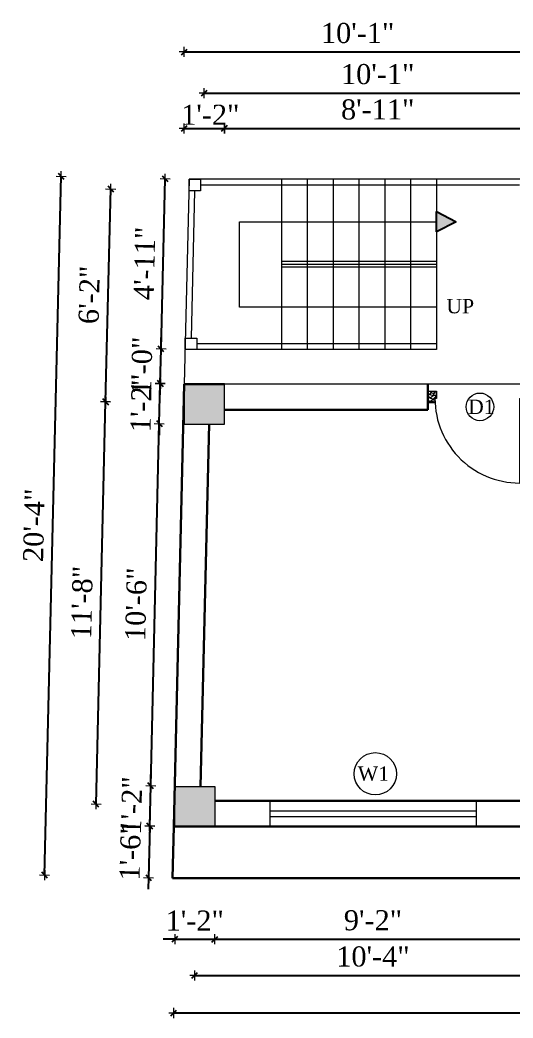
# Model space of a CAD drawing. Header units: inches. Extents: x 151827 to 346502, y -56182 to -23217.
# Drawn here: x 159814.1 to 159986, y -26676.8 to -26328.9 of the extents above; entities that cross this region are included whole.
import ezdxf

# ---------------------------------------------------------------- set-up
doc = ezdxf.new("R2010")
doc.units = ezdxf.units.IN
doc.header["$LTSCALE"] = 5
doc.header["$MEASUREMENT"] = 0
for name, color, linetype, lineweight in [('A-WALL', 7, 'Continuous', 9), ('Dimension', 7, 'Continuous', 18), ('DOOR', 62, 'Continuous', 0), ('Dw', 2, 'Continuous', 18)]:
    doc.layers.add(name, color=color, linetype=linetype, lineweight=lineweight)
doc.layers.add('dim line', color=7, linetype='Continuous', lineweight=15, true_color=0xfab2b2)
doc.layers.add('TEXT', color=6, linetype='Continuous')
doc.layers.add('WALL', color=7, linetype='Continuous')
doc.styles.add('ordinary', font='times.ttf')
doc.dimstyles.new('Copy of 96', dxfattribs={"dimtxt": 7, "dimasz": 4, "dimexe": 0.5, "dimexo": 0.5, "dimgap": 3, "dimtad": 1, "dimdec": 1, "dimzin": 11, "dimdsep": 46, "dimlunit": 4, "dimtxsty": 'ordinary', "dimblk": 'OBLIQUE', "dimcen": 0.09, "dimse1": 1, "dimse2": 1, "dimclrt": 6, "dimazin": 0, "dimtfac": 1, "dimtdec": 1, "dimtix": 1, "dimtmove": 2, "dimatfit": 3, "dimldrblk": 'leader', "dimfxl": 0.5, "dimfxlon": 1, "dimtolj": 1, "dimtzin": 0, "dimarcsym": 0})

# ---------------------------------------------------------------- blocks, each defined once
blk = doc.blocks.new('oblique')
at = {"color": 0, "lineweight": -2}
blk.add_line((0.25, 0.25), (-0.25, -0.25), dxfattribs=at)
at = {"layer": 'dim line', "lineweight": 9}
for p, q in [((-0.4375, 0), (0.4375, 0)), ((0, 0.4375), (0, -0.4375))]:
    blk.add_line(p, q, dxfattribs=at)
blk = doc.blocks.new('*D701')
at = {"layer": 'A-WALL', "color": 0, "lineweight": -2, "ltscale": 50, "transparency": 16777216}
blk.add_line((159871.36, -26366.67), (159885.36, -26366.67), dxfattribs=at)
at = {"layer": 'Defpoints', "color": 0, "ltscale": 50, "transparency": 16777216}
for p in [(159885.36, -26366.67), (159871.36, -26455.78), (159885.36, -26455.78)]:
    blk.add_point(p, dxfattribs=at)
at = {"layer": 'A-WALL', "color": 0, "lineweight": -2, "ltscale": 50, "transparency": 16777216, "xscale": 4, "yscale": 4, "zscale": 4, "rotation": 180}
blk.add_blockref('oblique', (159871.36, -26366.67), dxfattribs=at)
at = {"layer": 'A-WALL', "color": 0, "lineweight": -2, "ltscale": 50, "transparency": 16777216, "xscale": 4, "yscale": 4, "zscale": 4}
blk.add_blockref('oblique', (159885.36, -26366.67), dxfattribs=at)
at = {"layer": 'A-WALL', "color": 6, "ltscale": 50, "transparency": 16777216, "insert": (159880.45, -26361.92), "char_height": 7, "attachment_point": 5, "style": 'ordinary'}
blk.add_mtext('\\A1;1\'-2"', dxfattribs=at)
blk = doc.blocks.new('_OBLIQUE')
at = {"color": 0, "linetype": 'ByBlock'}
blk.add_line((-0.5, -0.5), (0.5, 0.5), dxfattribs=at)
blk = doc.blocks.new('leader')
at = {"layer": 'Dimension'}
for p, q in [((0, -4.328), (0, 4.328)), ((-4.424, 0), (4.424, 0))]:
    blk.add_line(p, q, dxfattribs=at)
blk = doc.blocks.new('*D702')
at = {"layer": 'A-WALL', "color": 0, "lineweight": -2, "ltscale": 5, "transparency": 16777216}
blk.add_line((159885.36, -26366.67), (159992.24, -26366.67), dxfattribs=at)
at = {"layer": 'Defpoints', "color": 0, "ltscale": 5, "transparency": 16777216}
for p in [(159992.24, -26366.67), (159992.24, -26384.4), (159885.36, -26455.78)]:
    blk.add_point(p, dxfattribs=at)
at = {"layer": 'A-WALL', "color": 0, "lineweight": -2, "ltscale": 5, "transparency": 16777216, "xscale": 4, "yscale": 4, "zscale": 4, "rotation": 180}
blk.add_blockref('oblique', (159885.36, -26366.67), dxfattribs=at)
at = {"layer": 'A-WALL', "color": 0, "lineweight": -2, "ltscale": 5, "transparency": 16777216, "xscale": 4, "yscale": 4, "zscale": 4}
blk.add_blockref('oblique', (159992.24, -26366.67), dxfattribs=at)
at = {"layer": 'A-WALL', "color": 6, "ltscale": 5, "transparency": 16777216, "insert": (159938.8, -26360.11), "char_height": 7, "attachment_point": 5, "style": 'ordinary'}
blk.add_mtext('\\A1;8\'-11"', dxfattribs=at)
blk = doc.blocks.new('*D709')
at = {"layer": 'A-WALL', "color": 0, "lineweight": -2, "ltscale": 5, "transparency": 16777216}
blk.add_line((159878.36, -26354.35), (159999.24, -26354.35), dxfattribs=at)
at = {"layer": 'Defpoints', "color": 0, "ltscale": 5, "transparency": 16777216}
for p in [(159999.24, -26354.35), (159878.36, -26462.78), (159999.24, -26462.78)]:
    blk.add_point(p, dxfattribs=at)
at = {"layer": 'A-WALL', "color": 0, "lineweight": -2, "ltscale": 5, "transparency": 16777216, "xscale": 4, "yscale": 4, "zscale": 4, "rotation": 180}
blk.add_blockref('oblique', (159878.36, -26354.35), dxfattribs=at)
at = {"layer": 'A-WALL', "color": 0, "lineweight": -2, "ltscale": 5, "transparency": 16777216, "xscale": 4, "yscale": 4, "zscale": 4}
blk.add_blockref('oblique', (159999.24, -26354.35), dxfattribs=at)
at = {"layer": 'A-WALL', "color": 6, "ltscale": 5, "transparency": 16777216, "insert": (159938.8, -26347.79), "char_height": 7, "attachment_point": 5, "style": 'ordinary'}
blk.add_mtext('\\A1;10\'-1"', dxfattribs=at)
blk = doc.blocks.new('*D712')
at = {"layer": 'A-WALL', "color": 0, "lineweight": -2, "ltscale": 5, "transparency": 16777216}
blk.add_line((159871.36, -26340.02), (159992.24, -26340.02), dxfattribs=at)
at = {"layer": 'Defpoints', "color": 0, "ltscale": 5, "transparency": 16777216}
for p in [(159992.24, -26340.02), (159992.24, -26384.4), (159871.36, -26455.78)]:
    blk.add_point(p, dxfattribs=at)
at = {"layer": 'A-WALL', "color": 0, "lineweight": -2, "ltscale": 5, "transparency": 16777216, "xscale": 4, "yscale": 4, "zscale": 4, "rotation": 180}
blk.add_blockref('oblique', (159871.36, -26340.02), dxfattribs=at)
at = {"layer": 'A-WALL', "color": 0, "lineweight": -2, "ltscale": 5, "transparency": 16777216, "xscale": 4, "yscale": 4, "zscale": 4}
blk.add_blockref('oblique', (159992.24, -26340.02), dxfattribs=at)
at = {"layer": 'A-WALL', "color": 6, "ltscale": 5, "transparency": 16777216, "insert": (159931.8, -26333.46), "char_height": 7, "attachment_point": 5, "style": 'ordinary'}
blk.add_mtext('\\A1;10\'-1"', dxfattribs=at)
blk = doc.blocks.new('*D716')
at = {"layer": 'A-WALL', "color": 0, "lineweight": -2, "ltscale": 50, "transparency": 16777216}
for p, q in [((159868.03, -26649.31), (159864.03, -26649.31)), ((159868.03, -26649.31), (159882.03, -26649.31)), ((159882.03, -26649.31), (159886.03, -26649.31))]:
    blk.add_line(p, q, dxfattribs=at)
at = {"layer": 'Defpoints', "color": 0, "ltscale": 50, "transparency": 16777216}
for p in [(159868.03, -26610.06), (159882.03, -26610.06), (159882.03, -26649.31)]:
    blk.add_point(p, dxfattribs=at)
at = {"layer": 'A-WALL', "color": 0, "lineweight": -2, "ltscale": 50, "transparency": 16777216, "xscale": 4, "yscale": 4, "zscale": 4}
blk.add_blockref('oblique', (159868.03, -26649.31), dxfattribs=at)
at = {"layer": 'A-WALL', "color": 0, "lineweight": -2, "ltscale": 50, "transparency": 16777216, "xscale": 4, "yscale": 4, "zscale": 4, "rotation": 180}
blk.add_blockref('oblique', (159882.03, -26649.31), dxfattribs=at)
at = {"layer": 'A-WALL', "color": 6, "ltscale": 50, "transparency": 16777216, "insert": (159875.03, -26642.81), "char_height": 7, "attachment_point": 5, "style": 'ordinary'}
blk.add_mtext('\\A1;1\'-2"', dxfattribs=at)
blk = doc.blocks.new('*D717')
at = {"layer": 'A-WALL', "color": 0, "lineweight": -2, "ltscale": 5, "transparency": 16777216}
blk.add_line((159882.03, -26649.31), (159992.24, -26649.31), dxfattribs=at)
at = {"layer": 'Defpoints', "color": 0, "ltscale": 5, "transparency": 16777216}
for p in [(159882.03, -26610.06), (159992.24, -26610.06), (159992.24, -26649.31)]:
    blk.add_point(p, dxfattribs=at)
at = {"layer": 'A-WALL', "color": 0, "lineweight": -2, "ltscale": 5, "transparency": 16777216, "xscale": 4, "yscale": 4, "zscale": 4, "rotation": 180}
blk.add_blockref('oblique', (159882.03, -26649.31), dxfattribs=at)
at = {"layer": 'A-WALL', "color": 0, "lineweight": -2, "ltscale": 5, "transparency": 16777216, "xscale": 4, "yscale": 4, "zscale": 4}
blk.add_blockref('oblique', (159992.24, -26649.31), dxfattribs=at)
at = {"layer": 'A-WALL', "color": 6, "ltscale": 5, "transparency": 16777216, "insert": (159937.14, -26642.74), "char_height": 7, "attachment_point": 5, "style": 'ordinary'}
blk.add_mtext('\\A1;9\'-2"', dxfattribs=at)
blk = doc.blocks.new('*D726')
at = {"layer": 'A-WALL', "color": 0, "lineweight": -2, "ltscale": 5, "transparency": 16777216}
blk.add_line((159875.03, -26661.93), (159999.24, -26661.93), dxfattribs=at)
at = {"layer": 'Defpoints', "color": 0, "ltscale": 5, "transparency": 16777216}
for p in [(159875.03, -26603.06), (159999.24, -26603.06), (159999.24, -26661.93)]:
    blk.add_point(p, dxfattribs=at)
at = {"layer": 'A-WALL', "color": 0, "lineweight": -2, "ltscale": 5, "transparency": 16777216, "xscale": 4, "yscale": 4, "zscale": 4, "rotation": 180}
blk.add_blockref('oblique', (159875.03, -26661.93), dxfattribs=at)
at = {"layer": 'A-WALL', "color": 0, "lineweight": -2, "ltscale": 5, "transparency": 16777216, "xscale": 4, "yscale": 4, "zscale": 4}
blk.add_blockref('oblique', (159999.24, -26661.93), dxfattribs=at)
at = {"layer": 'A-WALL', "color": 6, "ltscale": 5, "transparency": 16777216, "insert": (159937.14, -26655.37), "char_height": 7, "attachment_point": 5, "style": 'ordinary'}
blk.add_mtext('\\A1;10\'-4"', dxfattribs=at)
blk = doc.blocks.new('*D730')
at = {"layer": 'A-WALL', "color": 0, "lineweight": -2, "ltscale": 5, "transparency": 16777216}
blk.add_line((160234.5, -26675.03), (159867.7, -26675.03), dxfattribs=at)
at = {"layer": 'Defpoints', "color": 0, "ltscale": 5, "transparency": 16777216}
for p in [(159867.7, -26610.06), (160234.5, -26610.06), (159867.7, -26675.03)]:
    blk.add_point(p, dxfattribs=at)
at = {"layer": 'A-WALL', "color": 0, "lineweight": -2, "ltscale": 5, "transparency": 16777216, "xscale": 4, "yscale": 4, "zscale": 4, "rotation": 180}
blk.add_blockref('oblique', (159867.7, -26675.03), dxfattribs=at)
at = {"layer": 'A-WALL', "color": 0, "lineweight": -2, "ltscale": 5, "transparency": 16777216, "xscale": 4, "yscale": 4, "zscale": 4}
blk.add_blockref('oblique', (160234.5, -26675.03), dxfattribs=at)
at = {"layer": 'A-WALL', "color": 6, "ltscale": 5, "transparency": 16777216, "insert": (160051.1, -26668.46), "char_height": 7, "attachment_point": 5, "style": 'ordinary'}
blk.add_mtext('\\A1;30\'-7"', dxfattribs=at)
blk = doc.blocks.new('*D732')
at = {"layer": 'A-WALL', "color": 0, "lineweight": -2, "ltscale": 50, "transparency": 16777216}
for p, q in [((159859.67, -26595.86), (159859.76, -26591.87)), ((159859.34, -26609.86), (159859.67, -26595.86)), ((159859.34, -26609.86), (159859.24, -26613.86))]:
    blk.add_line(p, q, dxfattribs=at)
at = {"layer": 'Defpoints', "color": 0, "ltscale": 50, "transparency": 16777216}
for p in [(159859.67, -26595.86), (159868.03, -26596.06), (159867.7, -26610.06)]:
    blk.add_point(p, dxfattribs=at)
at = {"layer": 'A-WALL', "color": 0, "lineweight": -2, "ltscale": 50, "transparency": 16777216, "xscale": 4, "yscale": 4, "zscale": 4}
for p, rotation in [((159859.67, -26595.86), 268.6423816929436), ((159859.34, -26609.86), 88.64238169294363)]:
    blk.add_blockref('oblique', p, dxfattribs=dict(at, rotation=rotation))
at = {"layer": 'A-WALL', "color": 6, "ltscale": 50, "transparency": 16777216, "insert": (159853, -26602.71), "char_height": 7, "attachment_point": 5, "rotation": 88.6424, "style": 'ordinary'}
blk.add_mtext('\\A1;1\'-2"', dxfattribs=at)
blk = doc.blocks.new('*D733')
at = {"layer": 'A-WALL', "color": 0, "lineweight": -2, "ltscale": 5, "transparency": 16777216}
blk.add_line((159859.67, -26595.86), (159862.66, -26469.57), dxfattribs=at)
at = {"layer": 'Defpoints', "color": 0, "ltscale": 5, "transparency": 16777216}
for p in [(159862.66, -26469.57), (159871.36, -26469.78), (159868.03, -26596.06)]:
    blk.add_point(p, dxfattribs=at)
at = {"layer": 'A-WALL', "color": 0, "lineweight": -2, "ltscale": 5, "transparency": 16777216, "xscale": 4, "yscale": 4, "zscale": 4}
for p, rotation in [((159862.66, -26469.57), 88.64238169298139), ((159859.67, -26595.86), 268.6423816929814)]:
    blk.add_blockref('oblique', p, dxfattribs=dict(at, rotation=rotation))
at = {"layer": 'A-WALL', "color": 6, "ltscale": 5, "transparency": 16777216, "insert": (159854.6, -26532.56), "char_height": 7, "attachment_point": 5, "rotation": 88.6424, "style": 'ordinary'}
blk.add_mtext('\\A1;10\'-6"', dxfattribs=at)
blk = doc.blocks.new('*D734')
at = {"layer": 'A-WALL', "color": 0, "lineweight": -2, "ltscale": 5, "transparency": 16777216}
for p, q in [((159862.99, -26455.58), (159863.09, -26451.58)), ((159862.66, -26469.57), (159862.99, -26455.58)), ((159862.66, -26469.57), (159862.57, -26473.57))]:
    blk.add_line(p, q, dxfattribs=at)
at = {"layer": 'Defpoints', "color": 0, "ltscale": 5, "transparency": 16777216}
for p in [(159862.99, -26455.58), (159871.36, -26455.78), (159871.36, -26469.78)]:
    blk.add_point(p, dxfattribs=at)
at = {"layer": 'A-WALL', "color": 0, "lineweight": -2, "ltscale": 5, "transparency": 16777216, "xscale": 4, "yscale": 4, "zscale": 4}
for p, rotation in [((159862.99, -26455.58), 268.6423816929814), ((159862.66, -26469.57), 88.64238169298143)]:
    blk.add_blockref('oblique', p, dxfattribs=dict(at, rotation=rotation))
at = {"layer": 'A-WALL', "color": 6, "ltscale": 5, "transparency": 16777216, "insert": (159856.33, -26462.42), "char_height": 7, "attachment_point": 5, "rotation": 88.6424, "style": 'ordinary'}
blk.add_mtext('\\A1;1\'-2"', dxfattribs=at)
blk = doc.blocks.new('*D735')
at = {"layer": 'A-WALL', "color": 0, "lineweight": -2, "ltscale": 5, "transparency": 16777216}
blk.add_line((159840.63, -26602.25), (159843.96, -26461.96), dxfattribs=at)
at = {"layer": 'Defpoints', "color": 0, "ltscale": 5, "transparency": 16777216}
for p in [(159843.96, -26461.96), (159878.36, -26462.78), (159875.03, -26603.06)]:
    blk.add_point(p, dxfattribs=at)
at = {"layer": 'A-WALL', "color": 0, "lineweight": -2, "ltscale": 5, "transparency": 16777216, "xscale": 4, "yscale": 4, "zscale": 4}
for p, rotation in [((159843.96, -26461.96), 88.64238169299772), ((159840.63, -26602.25), 268.6423816929977)]:
    blk.add_blockref('oblique', p, dxfattribs=dict(at, rotation=rotation))
at = {"layer": 'A-WALL', "color": 6, "ltscale": 5, "transparency": 16777216, "insert": (159835.74, -26531.95), "char_height": 7, "attachment_point": 5, "rotation": 88.6424, "style": 'ordinary'}
blk.add_mtext('\\A1;11\'-8"', dxfattribs=at)
blk = doc.blocks.new('*D736')
at = {"layer": 'A-WALL', "color": 0, "lineweight": -2, "ltscale": 5, "transparency": 16777216}
for p, q in [((159863.28, -26443.58), (159863.37, -26439.58)), ((159862.99, -26455.58), (159863.28, -26443.58)), ((159862.99, -26455.58), (159862.9, -26459.58))]:
    blk.add_line(p, q, dxfattribs=at)
at = {"layer": 'Defpoints', "color": 0, "ltscale": 5, "transparency": 16777216}
for p in [(159863.28, -26443.58), (159871.64, -26443.78), (159871.36, -26455.78)]:
    blk.add_point(p, dxfattribs=at)
at = {"layer": 'A-WALL', "color": 0, "lineweight": -2, "ltscale": 5, "transparency": 16777216, "xscale": 4, "yscale": 4, "zscale": 4}
for p, rotation in [((159863.28, -26443.58), 268.6423816929814), ((159862.99, -26455.58), 88.64238169298143)]:
    blk.add_blockref('oblique', p, dxfattribs=dict(at, rotation=rotation))
at = {"layer": 'A-WALL', "color": 6, "ltscale": 5, "transparency": 16777216, "insert": (159856.58, -26449.43), "char_height": 7, "attachment_point": 5, "rotation": 88.6424, "style": 'ordinary'}
blk.add_mtext('\\A1;1\'-0"', dxfattribs=at)
blk = doc.blocks.new('*D737')
at = {"layer": 'A-WALL', "color": 0, "lineweight": -2, "ltscale": 5, "transparency": 16777216}
for p, q in [((159859.34, -26609.86), (159859.43, -26605.87)), ((159859.34, -26609.86), (159858.91, -26627.86)), ((159858.91, -26627.86), (159858.81, -26631.86))]:
    blk.add_line(p, q, dxfattribs=at)
at = {"layer": 'Defpoints', "color": 0, "ltscale": 5, "transparency": 16777216}
for p in [(159867.7, -26610.06), (159858.91, -26627.86), (159867.28, -26628.06)]:
    blk.add_point(p, dxfattribs=at)
at = {"layer": 'A-WALL', "color": 0, "lineweight": -2, "ltscale": 5, "transparency": 16777216, "xscale": 4, "yscale": 4, "zscale": 4}
for p, rotation in [((159859.34, -26609.86), 268.6423816929814), ((159858.91, -26627.86), 88.64238169298139)]:
    blk.add_blockref('oblique', p, dxfattribs=dict(at, rotation=rotation))
at = {"layer": 'A-WALL', "color": 6, "ltscale": 5, "transparency": 16777216, "insert": (159852.56, -26618.71), "char_height": 7, "attachment_point": 5, "rotation": 88.6424, "style": 'ordinary'}
blk.add_mtext('\\A1;1\'-6"', dxfattribs=at)
blk = doc.blocks.new('*D738')
at = {"layer": 'A-WALL', "color": 0, "lineweight": -2, "ltscale": 5, "transparency": 16777216}
blk.add_line((159843.96, -26461.96), (159845.72, -26387.76), dxfattribs=at)
at = {"layer": 'Defpoints', "color": 0, "ltscale": 5, "transparency": 16777216}
for p in [(159845.72, -26387.76), (159999.24, -26391.4), (159878.36, -26462.78)]:
    blk.add_point(p, dxfattribs=at)
at = {"layer": 'A-WALL', "color": 0, "lineweight": -2, "ltscale": 5, "transparency": 16777216, "xscale": 4, "yscale": 4, "zscale": 4}
for p, rotation in [((159845.72, -26387.76), 88.64238169298139), ((159843.96, -26461.96), 268.6423816929814)]:
    blk.add_blockref('oblique', p, dxfattribs=dict(at, rotation=rotation))
at = {"layer": 'A-WALL', "color": 6, "ltscale": 5, "transparency": 16777216, "insert": (159838.28, -26424.71), "char_height": 7, "attachment_point": 5, "rotation": 88.6424, "style": 'ordinary'}
blk.add_mtext('\\A1;6\'-2"', dxfattribs=at)
blk = doc.blocks.new('*D739')
at = {"layer": 'A-WALL', "color": 0, "lineweight": -2, "ltscale": 5, "transparency": 16777216}
blk.add_line((159822.68, -26627.01), (159828.45, -26383.34), dxfattribs=at)
at = {"layer": 'Defpoints', "color": 0, "ltscale": 5, "transparency": 16777216}
for p in [(159828.45, -26383.34), (159873.05, -26384.4), (159867.28, -26628.06)]:
    blk.add_point(p, dxfattribs=at)
at = {"layer": 'A-WALL', "color": 0, "lineweight": -2, "ltscale": 5, "transparency": 16777216, "xscale": 4, "yscale": 4, "zscale": 4}
for p, rotation in [((159828.45, -26383.34), 88.64238169298139), ((159822.68, -26627.01), 268.6423816929814)]:
    blk.add_blockref('oblique', p, dxfattribs=dict(at, rotation=rotation))
at = {"layer": 'A-WALL', "color": 6, "ltscale": 5, "transparency": 16777216, "insert": (159819.01, -26505.02), "char_height": 7, "attachment_point": 5, "rotation": 88.6424, "style": 'ordinary'}
blk.add_mtext('\\A1;20\'-4"', dxfattribs=at)
blk = doc.blocks.new('*D740')
at = {"layer": 'A-WALL', "color": 0, "lineweight": -2, "ltscale": 5, "transparency": 16777216}
blk.add_line((159863.28, -26443.58), (159864.68, -26384.2), dxfattribs=at)
at = {"layer": 'Defpoints', "color": 0, "ltscale": 5, "transparency": 16777216}
for p in [(159864.68, -26384.2), (159873.05, -26384.4), (159871.64, -26443.78)]:
    blk.add_point(p, dxfattribs=at)
at = {"layer": 'A-WALL', "color": 0, "lineweight": -2, "ltscale": 5, "transparency": 16777216, "xscale": 4, "yscale": 4, "zscale": 4}
for p, rotation in [((159864.68, -26384.2), 88.64238169298139), ((159863.28, -26443.58), 268.6423816929814)]:
    blk.add_blockref('oblique', p, dxfattribs=dict(at, rotation=rotation))
at = {"layer": 'A-WALL', "color": 6, "ltscale": 5, "transparency": 16777216, "insert": (159857.48, -26413.74), "char_height": 7, "attachment_point": 5, "rotation": 88.6424, "style": 'ordinary'}
blk.add_mtext('\\A1;4\'-11"', dxfattribs=at)
blk = doc.blocks.new('A$C27B36B59')
at = {"layer": 'DOOR'}
for p, q in [((0, 4), (0, 0)), ((2.5, 4), (0, 4)), ((2.5, 2.5), (2.5, 4)), ((0, 0), (3, 0)), ((3, 2.5), (2.5, 2.5)), ((3, 0), (3, 2.5))]:
    blk.add_line(p, q, dxfattribs=at)
for centre, radius, start, end in [((-1.4, -0.54), 4.75, 22.1411, 72.838), ((1.34, 2.09), 1.64, 45.138, 144.8948), ((2.21, 0.3), 2.49, 83.3149, 152.658), ((0.13, 0.37), 2.05, 349.4875, 93.6805), ((1.96, -0.47), 2.01, 58.7447, 166.495), ((-0.06, 0.32), 1.13, 343.542, 86.947), ((2.08, -0.4), 1.17, 38.2816, 160.1519)]:
    blk.add_arc(centre, radius, start, end, dxfattribs=at)
blk = doc.blocks.new('D2')
at = {"layer": 'DOOR'}
for p, q in [((74473.95, 24047.59), (74473.95, 24018.09)), ((74473.95, 24047.59), (74475.45, 24047.59)), ((74475.45, 24047.59), (74475.45, 24018.13))]:
    blk.add_line(p, q, dxfattribs=at)
blk.add_arc((74473.95, 24047.59), 29.5, 180, 272.9146, dxfattribs=at)
at = {"layer": 'DOOR', "xscale": -1, "rotation": 180}
blk.add_blockref('A$C27B36B59', (74441.95, 24050.09), dxfattribs=at)
at = {"layer": 'DOOR', "rotation": 180}
blk.add_blockref('A$C27B36B59', (74477.95, 24050.09), dxfattribs=at)

msp = doc.modelspace()

# ---------------------------------------------------------------- hatches: boundary and pattern name
at = {"ltscale": 5}
msp.add_hatch(color=256, dxfattribs=at).paths.add_polyline_path([(159959.24, -26402.67), (159959.24, -26395.66), (159966.13, -26399.24)])
at = {"layer": 'WALL', "linetype": 'ByBlock', "ltscale": 5, "true_color": 0xf8991e}
h = msp.add_hatch(color=30, dxfattribs=at)
h.dxf.hatch_style = 1
h.paths.add_polyline_path([(159871.36, -26469.78), (159885.36, -26469.78), (159885.36, -26455.78), (159871.36, -26455.78)])
h = msp.add_hatch(color=30, dxfattribs=at)
h.dxf.hatch_style = 1
h.paths.add_polyline_path([(159868.03, -26596.06), (159868.03, -26610.06), (159882.03, -26610.06), (159882.03, -26596.06)])

# ---------------------------------------------------------------- linework, layer by layer
at = {"ltscale": 5}
for p, q in [((159959.24, -26402.67, -72.71), (159959.24, -26395.66, -72.71)), ((159959.24, -26395.66, -72.71), (159966.13, -26399.24, -72.71)), ((159966.13, -26399.24, -72.71), (159959.24, -26402.67, -72.71))]:
    msp.add_line(p, q, dxfattribs=at)
at = {"layer": 'A-WALL', "ltscale": 5}
for p, q in [((159873.05, -26384.4, -72.71), (159871.36, -26455.78, -72.71)), ((159992.24, -26384.4, -72.71), (159873.05, -26384.4, -72.71)), ((159905.24, -26384.4, -72.71), (159905.24, -26443.78, -72.71)), ((159914.24, -26384.4, -72.71), (159914.24, -26443.78, -72.71)), ((159923.24, -26384.4, -72.71), (159923.24, -26443.78, -72.71)), ((159932.24, -26384.4, -72.71), (159932.24, -26443.78, -72.71)), ((159941.24, -26384.4, -72.71), (159941.24, -26443.78, -72.71)), ((159950.24, -26384.4, -72.71), (159950.24, -26443.78, -72.71)), ((159959.24, -26384.4, -72.71), (159959.24, -26414.09, -72.71)), ((159874.96, -26388.4, -72.71), (159873.74, -26439.78, -72.71)), ((159988.24, -26386.4, -72.71), (159877.05, -26386.4, -72.71)), ((159890.63, -26428.93, -72.71), (159890.63, -26399.24, -72.71)), ((159890.63, -26399.24, -72.71), (159959.24, -26399.24, -72.71)), ((159959.24, -26413.09, -72.71), (159905.24, -26413.09, -72.71)), ((159959.24, -26414.09, -72.71), (159905.24, -26414.09, -72.71)), ((159959.24, -26415.09, -72.71), (159905.24, -26415.09, -72.71)), ((159959.24, -26414.09, -72.71), (159959.24, -26443.78, -72.71)), ((159959.24, -26428.93, -72.71), (159890.63, -26428.93, -72.71)), ((159959.24, -26443.78, -72.71), (159871.64, -26443.78, -72.71)), ((159959.24, -26441.78, -72.71), (159875.74, -26441.78, -72.71)), ((159992.24, -26455.78, -72.71), (159871.36, -26455.78, -72.71)), ((159901.14, -26601.06, -72.71), (159901.14, -26610.06, -72.71)), ((159973.14, -26601.06, -72.71), (159973.14, -26610.06, -72.71))]:
    msp.add_line(p, q, dxfattribs=at)
at = {"layer": 'A-WALL', "lineweight": 30}
for p, q in [((159871.36, -26455.78, -72.71), (159867.7, -26610.06, -72.71)), ((159885.36, -26455.78, -72.71), (159871.36, -26455.78, -72.71)), ((159956.24, -26464.78, -72.71), (159956.24, -26455.78, -72.71)), ((159885.36, -26464.78, -72.71), (159956.24, -26464.78, -72.71)), ((159880.03, -26469.78, -72.71), (159877.04, -26596.06, -72.71)), ((159992.24, -26601.06, -72.71), (159882.03, -26601.06, -72.71)), ((159867.7, -26610.06, -72.71), (159867.28, -26628.06, -72.71)), ((160234.82, -26610.06, -72.71), (159867.7, -26610.06, -72.71)), ((160223.19, -26628.06, -72.71), (159867.28, -26628.06, -72.71))]:
    msp.add_line(p, q, dxfattribs=at)
at = {"layer": 'A-WALL', "ltscale": 5, "elevation": -72.71}
for points in [[(159873.05, -26384.4), (159877.05, -26384.4), (159877.05, -26388.4), (159873.05, -26388.4)], [(159871.74, -26439.78), (159875.74, -26439.78), (159875.74, -26443.78), (159871.74, -26443.78)], [(159871.36, -26469.78), (159885.36, -26469.78), (159885.36, -26455.78), (159871.36, -26455.78)], [(159868.03, -26596.06), (159882.03, -26596.06), (159882.03, -26610.06), (159868.03, -26610.06)]]:
    msp.add_lwpolyline(points, close=True, dxfattribs=at)
at = {"layer": 'A-WALL', "ltscale": 5}
for centre, radius in [((159974.42, -26463.73, -72.71), 4.82), ((159937.96, -26591.64, -72.71), 7.38)]:
    msp.add_circle(centre, radius, dxfattribs=at)
at = {"layer": 'Dw', "color": 3}
for p, q in [((159901.14, -26604.56, -72.71), (159973.14, -26604.56, -72.71)), ((159901.14, -26606.56, -72.71), (159973.14, -26606.56, -72.71))]:
    msp.add_line(p, q, dxfattribs=at)

# ---------------------------------------------------------------- block references
at = {"layer": 'WALL', "color": 2, "linetype": 'ByBlock'}
msp.add_blockref('D2', (85514.29, -50508.37, -72.71), dxfattribs=at)

# ---------------------------------------------------------------- texts
at = {"layer": 'TEXT', "style": 'ordinary'}
for s, p in [('UP', (159962.74, -26431.12, -72.71)), ('D1', (159970.3, -26466.22, -72.71)), ('W1', (159931.84, -26594.09, -72.71))]:
    msp.add_text(s, height=5, dxfattribs=at).set_placement(p)

# ---------------------------------------------------------------- dimensions: what is measured, and where the dimension line sits
at = {"layer": 'A-WALL', "ltscale": 5}
for base, p1, p2, picture, middle in [((159992.24, -26340.02, -72.71), (159871.36, -26455.78, -72.71), (159992.24, -26384.4, -72.71), '*D712', (159931.8, -26333.46, -72.71)), ((159999.24, -26354.35, -72.71), (159878.36, -26462.78, -72.71), (159999.24, -26462.78, -72.71), '*D709', (159938.8, -26347.79, -72.71)), ((159992.24, -26366.67, -72.71), (159885.36, -26455.78, -72.71), (159992.24, -26384.4, -72.71), '*D702', (159938.8, -26360.11, -72.71)), ((159999.24, -26661.93, -72.71), (159875.03, -26603.06, -72.71), (159999.24, -26603.06, -72.71), '*D726', (159937.14, -26655.37, -72.71)), ((159867.7, -26675.03, -72.71), (160234.5, -26610.06, -72.71), (159867.7, -26610.06, -72.71), '*D730', (160051.1, -26668.46, -72.71)), ((159992.24, -26649.31, -72.71), (159882.03, -26610.06, -72.71), (159992.24, -26610.06, -72.71), '*D717', (159937.14, -26642.74, -72.71))]:
    dim = msp.add_linear_dim(base=base, p1=p1, p2=p2, dimstyle='Copy of 96', override={"dimdec": 0, "dimblk": 'oblique', "dimtdec": 0, "dimarcsym": 1}, dxfattribs=at)
    dim.commit()
    dim.dimension.update_dxf_attribs({"geometry": picture, "text_midpoint": middle})
at = {"layer": 'A-WALL', "ltscale": 50}
dim = msp.add_linear_dim(base=(159885.36, -26366.67, -72.71), p1=(159871.36, -26455.78, -72.71), p2=(159885.36, -26455.78, -72.71), dimstyle='Copy of 96', override={"dimdec": 0, "dimblk": 'oblique', "dimtdec": 0, "dimarcsym": 1}, dxfattribs=at)
dim.commit()
dim.dimension.update_dxf_attribs({"geometry": '*D701', "text_midpoint": (159880.45, -26361.92, -72.71), "dimtype": 160})
at = {"layer": 'A-WALL', "ltscale": 5}
for base, p1, p2, picture, middle in [((159828.45, -26383.34, -72.71), (159867.28, -26628.06, -72.71), (159873.05, -26384.4, -72.71), '*D739', (159819.01, -26505.02, -72.71)), ((159864.68, -26384.2, -72.71), (159871.64, -26443.78, -72.71), (159873.05, -26384.4, -72.71), '*D740', (159857.48, -26413.74, -72.71)), ((159845.72, -26387.76, -72.71), (159878.36, -26462.78, -72.71), (159999.24, -26391.4, -72.71), '*D738', (159838.28, -26424.71, -72.71)), ((159863.28, -26443.58, -72.71), (159871.36, -26455.78, -72.71), (159871.64, -26443.78, -72.71), '*D736', (159856.58, -26449.43, -72.71)), ((159862.99, -26455.58, -72.71), (159871.36, -26469.78, -72.71), (159871.36, -26455.78, -72.71), '*D734', (159856.33, -26462.42, -72.71)), ((159862.66, -26469.57, -72.71), (159868.03, -26596.06, -72.71), (159871.36, -26469.78, -72.71), '*D733', (159854.6, -26532.56, -72.71)), ((159858.91, -26627.86, -72.71), (159867.7, -26610.06, -72.71), (159867.28, -26628.06, -72.71), '*D737', (159852.56, -26618.71, -72.71))]:
    dim = msp.add_linear_dim(base=base, p1=p1, p2=p2, angle=268.6424, dimstyle='Copy of 96', override={"dimdec": 0, "dimblk": 'oblique', "dimtdec": 0, "dimarcsym": 1}, dxfattribs=at)
    dim.commit()
    dim.dimension.update_dxf_attribs({"geometry": picture, "text_midpoint": middle})
dim = msp.add_aligned_dim(p1=(159875.03, -26603.06, -72.71), p2=(159878.36, -26462.78, -72.71), distance=34.41, dimstyle='Copy of 96', override={"dimdec": 0, "dimblk": 'oblique', "dimtdec": 0, "dimarcsym": 1}, dxfattribs=at)
dim.commit()
dim.dimension.update_dxf_attribs({"geometry": '*D735', "text_midpoint": (159835.74, -26531.95, -72.71)})
at = {"layer": 'A-WALL', "ltscale": 50}
dim = msp.add_aligned_dim(p1=(159867.7, -26610.06, -72.71), p2=(159868.03, -26596.06, -72.71), distance=8.37, dimstyle='Copy of 96', override={"dimdec": 0, "dimblk": 'oblique', "dimtdec": 0, "dimarcsym": 1}, dxfattribs=at)
dim.commit()
dim.dimension.update_dxf_attribs({"geometry": '*D732', "text_midpoint": (159853, -26602.71, -72.71)})
dim = msp.add_linear_dim(base=(159882.03, -26649.31, -72.71), p1=(159868.03, -26610.06, -72.71), p2=(159882.03, -26610.06, -72.71), dimstyle='Copy of 96', override={"dimdec": 0, "dimblk": 'oblique', "dimtdec": 0, "dimarcsym": 1}, dxfattribs=at)
dim.commit()
dim.dimension.update_dxf_attribs({"geometry": '*D716', "text_midpoint": (159875.03, -26642.81, -72.71)})

doc.saveas('drawing.dxf')
